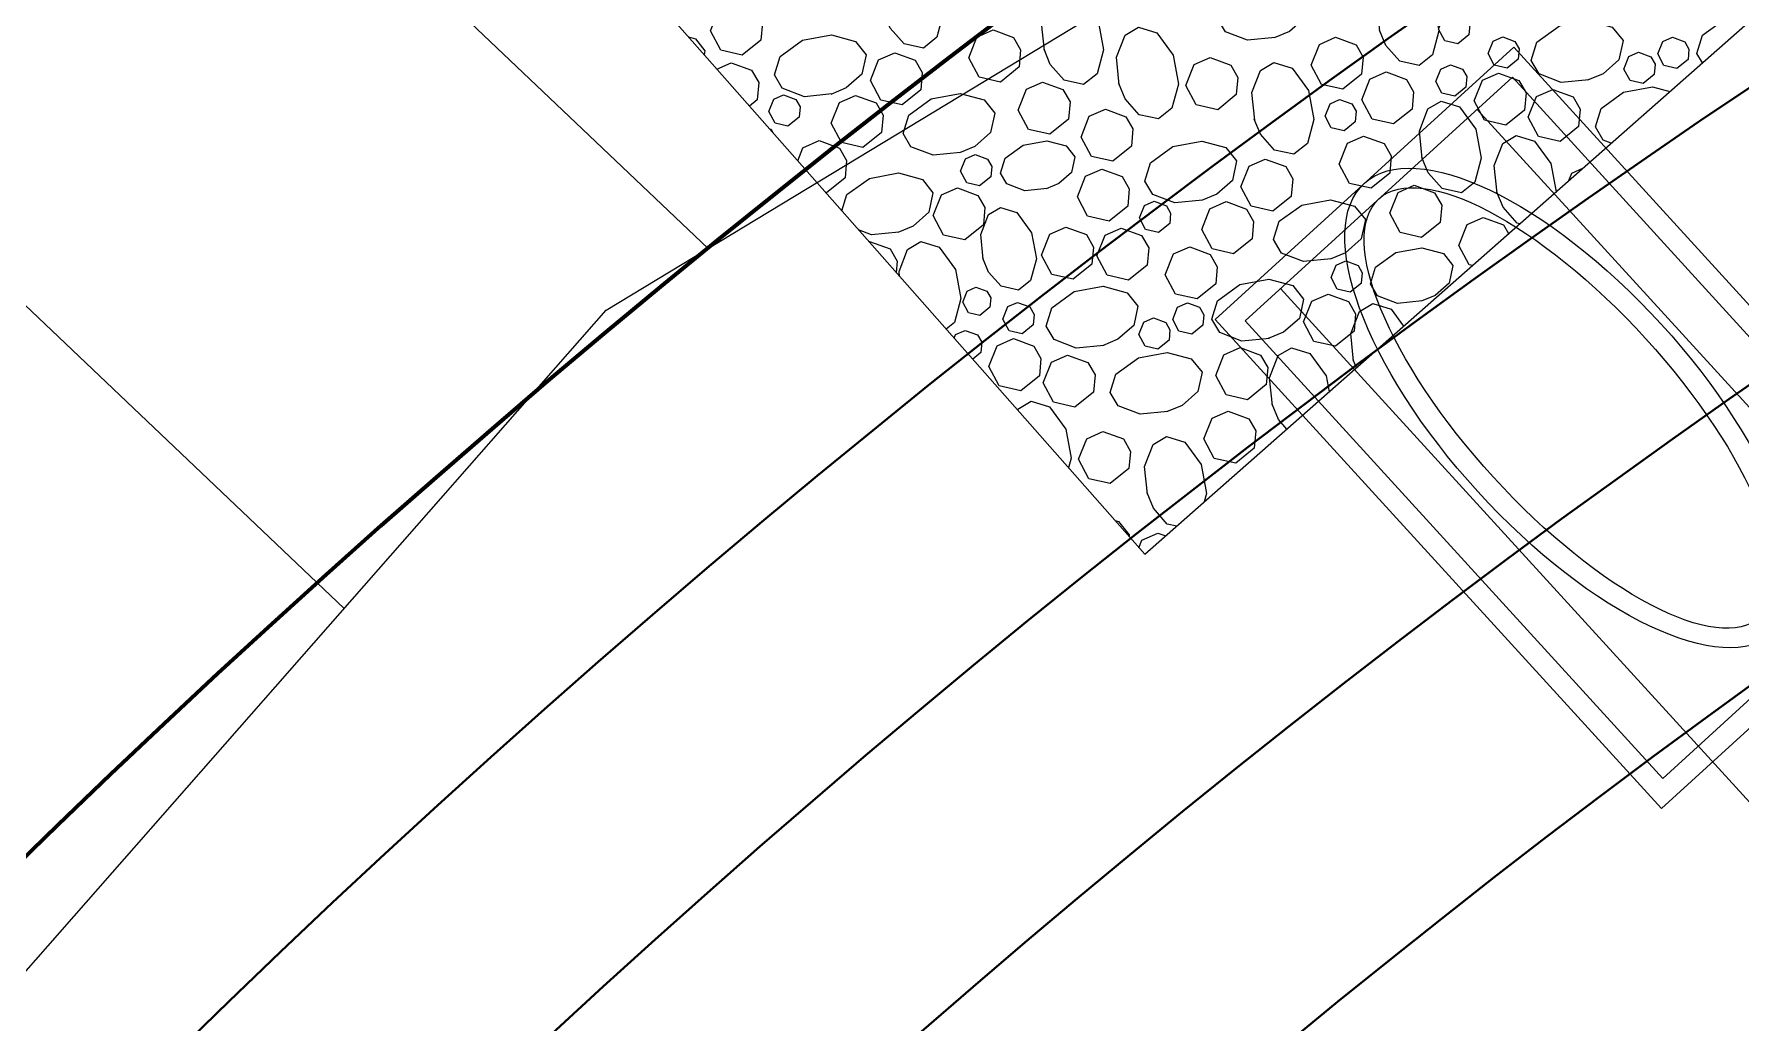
# Model space of a CAD drawing. Header units: inches. Extents: x -5337 to 1057, y 15227 to 19227.
# Drawn here: x -2907.8 to -2886.96, y 16112.29 to 16124.37 of the extents above; entities that cross this region are included whole.
import ezdxf

# ---------------------------------------------------------------- set-up
doc = ezdxf.new("R2010")
doc.units = ezdxf.units.IN
doc.header["$LTSCALE"] = 150
doc.header["$MEASUREMENT"] = 0
for name, color, linetype in [('COMT-MIN', 84, 'Continuous'), ('CONT-MJR', 84, 'Continuous'), ('PAVING', 7, 'Continuous'), ('STORM', 7, 'Continuous'), ('STORM INLET', 7, 'Continuous')]:
    doc.layers.add(name, color=color, linetype=linetype)

msp = doc.modelspace()

# ---------------------------------------------------------------- linework, layer by layer
at = {"color": 5}
for p, q in [((-3007.952, 16224.811), (-2899.57, 16121.752)), ((-3015.519, 16223.382), (-2904.014, 16117.353)), ((-2900.815, 16120.997), (-2868.144, 16140.811)), ((-2926.453, 16091.792), (-2900.815, 16120.997))]:
    msp.add_line(p, q, dxfattribs=at)
at = {"layer": 'COMT-MIN', "color": 5, "linetype": 'Continuous', "lineweight": 40, "extrusion": (0, 0, -1)}
for radius in [122, 119, 116, 113, 105, 103, 100, 97]:
    msp.add_arc((2820.603, 16024.86), radius, 14.50002, 67.54112, dxfattribs=at)
at = {"layer": 'CONT-MJR', "color": 5, "linetype": 'Continuous', "lineweight": 70, "extrusion": (0, 0, -1)}
for radius in [125, 107]:
    msp.add_arc((2820.603, 16024.86), radius, 14.50002, 67.54112, dxfattribs=at)
at = {"layer": 'PAVING', "color": 1, "flags": 128}
msp.add_lwpolyline([(-2894.237, 16118.014), (-2886.736, 16124.627), (-2899.961, 16139.63), (-2907.462, 16133.017)], close=True, dxfattribs=at)
for points in [[(-2897.42, 16124.617), (-2897.454, 16124.954), (-2897.35, 16125.224), (-2897.186, 16125.321), (-2896.962, 16125.252), (-2896.764, 16124.978), (-2896.698, 16124.624), (-2896.776, 16124.331), (-2896.94, 16124.2), (-2897.177, 16124.252), (-2897.347, 16124.444), (-2897.425, 16124.632)], [(-2892.643, 16124.328), (-2892.98, 16124.295), (-2893.251, 16124.399), (-2893.347, 16124.562), (-2893.278, 16124.786), (-2893.004, 16124.984), (-2892.65, 16125.05), (-2892.357, 16124.972), (-2892.226, 16124.808), (-2892.277, 16124.571), (-2892.47, 16124.402), (-2892.658, 16124.324)], [(-2891.367, 16124.404), (-2891.4, 16124.74), (-2891.296, 16125.011), (-2891.133, 16125.107), (-2890.909, 16125.038), (-2890.71, 16124.764), (-2890.644, 16124.411), (-2890.723, 16124.117), (-2890.887, 16123.987), (-2891.123, 16124.038), (-2891.293, 16124.231), (-2891.371, 16124.418)], [(-2895.463, 16124.172), (-2895.496, 16124.509), (-2895.393, 16124.78), (-2895.229, 16124.875), (-2895.005, 16124.807), (-2894.807, 16124.533), (-2894.741, 16124.179), (-2894.819, 16123.886), (-2894.983, 16123.755), (-2895.22, 16123.806), (-2895.39, 16123.999), (-2895.467, 16124.187)], [(-2898.925, 16124.298), (-2899.153, 16124.114), (-2899.415, 16124.174), (-2899.541, 16124.411), (-2899.44, 16124.664), (-2899.243, 16124.751), (-2898.993, 16124.66), (-2898.907, 16124.509), (-2898.925, 16124.298)], [(-2890.278, 16124.362), (-2890.414, 16124.252), (-2890.572, 16124.287), (-2890.647, 16124.43), (-2890.587, 16124.582), (-2890.469, 16124.634), (-2890.319, 16124.578), (-2890.267, 16124.488), (-2890.278, 16124.362)], [(-2887.425, 16124.019), (-2887.492, 16124.133), (-2887.423, 16124.357), (-2887.149, 16124.555), (-2886.796, 16124.621), (-2886.754, 16124.61)], [(-2895.771, 16123.969), (-2895.999, 16123.785), (-2896.26, 16123.844), (-2896.387, 16124.082), (-2896.286, 16124.335), (-2896.089, 16124.422), (-2895.839, 16124.33), (-2895.753, 16124.179), (-2895.771, 16123.969)], [(-2894.548, 16123.751), (-2894.581, 16124.087), (-2894.477, 16124.358), (-2894.314, 16124.454), (-2894.09, 16124.385), (-2893.891, 16124.112), (-2893.825, 16123.758), (-2893.904, 16123.465), (-2894.068, 16123.334), (-2894.304, 16123.385), (-2894.474, 16123.578), (-2894.552, 16123.765)], [(-2888.812, 16123.813), (-2889.149, 16123.78), (-2889.42, 16123.884), (-2889.516, 16124.047), (-2889.447, 16124.271), (-2889.173, 16124.47), (-2888.819, 16124.536), (-2888.526, 16124.457), (-2888.395, 16124.293), (-2888.446, 16124.056), (-2888.639, 16123.887), (-2888.827, 16123.809)], [(-2899.81, 16124.337), (-2899.725, 16124.314), (-2899.608, 16124.166), (-2899.618, 16124.118)], [(-2898.057, 16123.639), (-2898.393, 16123.605), (-2898.664, 16123.709), (-2898.76, 16123.872), (-2898.691, 16124.097), (-2898.418, 16124.295), (-2898.064, 16124.361), (-2897.771, 16124.282), (-2897.64, 16124.119), (-2897.691, 16123.882), (-2897.884, 16123.712), (-2898.071, 16123.634)], [(-2891.588, 16123.879), (-2891.816, 16123.696), (-2892.078, 16123.755), (-2892.204, 16123.992), (-2892.103, 16124.245), (-2891.906, 16124.332), (-2891.656, 16124.241), (-2891.57, 16124.09), (-2891.588, 16123.879)], [(-2889.674, 16124.065), (-2889.811, 16123.955), (-2889.968, 16123.991), (-2890.043, 16124.133), (-2889.983, 16124.285), (-2889.864, 16124.338), (-2889.715, 16124.282), (-2889.663, 16124.192), (-2889.674, 16124.065)], [(-2887.601, 16124.061), (-2887.738, 16123.951), (-2887.895, 16123.987), (-2887.97, 16124.129), (-2887.91, 16124.281), (-2887.792, 16124.333), (-2887.642, 16124.278), (-2887.59, 16124.188), (-2887.601, 16124.061)], [(-2899.463, 16123.942), (-2899.288, 16124.02), (-2899.039, 16123.928), (-2898.952, 16123.778), (-2898.971, 16123.567)], [(-2896.972, 16123.689), (-2897.2, 16123.506), (-2897.462, 16123.565), (-2897.588, 16123.802), (-2897.487, 16124.055), (-2897.29, 16124.142), (-2897.041, 16124.051), (-2896.954, 16123.9), (-2896.973, 16123.689)], [(-2893.119, 16123.631), (-2893.346, 16123.447), (-2893.609, 16123.507), (-2893.735, 16123.744), (-2893.634, 16123.997), (-2893.437, 16124.084), (-2893.187, 16123.992), (-2893.101, 16123.842), (-2893.119, 16123.631)], [(-2892.894, 16123.319), (-2892.928, 16123.655), (-2892.824, 16123.926), (-2892.66, 16124.022), (-2892.437, 16123.953), (-2892.238, 16123.68), (-2892.172, 16123.326), (-2892.25, 16123.033), (-2892.414, 16122.902), (-2892.651, 16122.953), (-2892.821, 16123.146), (-2892.899, 16123.333)], [(-2890.313, 16123.724), (-2890.449, 16123.614), (-2890.607, 16123.65), (-2890.682, 16123.792), (-2890.622, 16123.944), (-2890.504, 16123.996), (-2890.354, 16123.941), (-2890.302, 16123.851), (-2890.313, 16123.724)], [(-2888.015, 16123.876), (-2888.151, 16123.766), (-2888.308, 16123.802), (-2888.384, 16123.944), (-2888.324, 16124.096), (-2888.205, 16124.148), (-2888.055, 16124.093), (-2888.004, 16124.003), (-2888.015, 16123.876)], [(-2895.167, 16123.33), (-2895.395, 16123.147), (-2895.657, 16123.206), (-2895.783, 16123.443), (-2895.682, 16123.696), (-2895.485, 16123.783), (-2895.236, 16123.692), (-2895.149, 16123.541), (-2895.167, 16123.33)], [(-2890.971, 16123.455), (-2891.198, 16123.272), (-2891.46, 16123.331), (-2891.586, 16123.568), (-2891.486, 16123.821), (-2891.288, 16123.908), (-2891.039, 16123.817), (-2890.953, 16123.666), (-2890.971, 16123.455)], [(-2889.598, 16123.442), (-2889.826, 16123.259), (-2890.088, 16123.318), (-2890.214, 16123.555), (-2890.113, 16123.809), (-2889.916, 16123.895), (-2889.667, 16123.804), (-2889.58, 16123.653), (-2889.598, 16123.442)], [(-2898.971, 16123.567), (-2899.065, 16123.49)], [(-2898.458, 16123.355), (-2898.595, 16123.245), (-2898.752, 16123.281), (-2898.828, 16123.423), (-2898.767, 16123.575), (-2898.649, 16123.627), (-2898.499, 16123.572), (-2898.447, 16123.482), (-2898.458, 16123.355)], [(-2897.451, 16123.168), (-2897.678, 16122.985), (-2897.94, 16123.044), (-2898.067, 16123.282), (-2897.966, 16123.535), (-2897.768, 16123.621), (-2897.519, 16123.53), (-2897.432, 16123.38), (-2897.451, 16123.168)], [(-2896.485, 16122.923), (-2896.822, 16122.89), (-2897.093, 16122.994), (-2897.188, 16123.157), (-2897.12, 16123.381), (-2896.846, 16123.58), (-2896.492, 16123.646), (-2896.199, 16123.567), (-2896.068, 16123.403), (-2896.119, 16123.167), (-2896.312, 16122.997), (-2896.5, 16122.919)], [(-2891.665, 16123.3), (-2891.801, 16123.19), (-2891.959, 16123.226), (-2892.034, 16123.368), (-2891.974, 16123.52), (-2891.856, 16123.572), (-2891.706, 16123.517), (-2891.654, 16123.427), (-2891.665, 16123.3)], [(-2888.937, 16123.242), (-2889.164, 16123.058), (-2889.426, 16123.118), (-2889.552, 16123.355), (-2889.452, 16123.608), (-2889.254, 16123.695), (-2889.005, 16123.603), (-2888.918, 16123.453), (-2888.937, 16123.242)], [(-2888.539, 16123.037), (-2888.637, 16123.075), (-2888.733, 16123.238), (-2888.664, 16123.462), (-2888.39, 16123.661), (-2888.036, 16123.727), (-2887.822, 16123.669)], [(-2894.399, 16123), (-2894.627, 16122.816), (-2894.889, 16122.875), (-2895.015, 16123.113), (-2894.914, 16123.366), (-2894.717, 16123.453), (-2894.467, 16123.361), (-2894.381, 16123.211), (-2894.399, 16123)], [(-2890.849, 16122.849), (-2890.882, 16123.185), (-2890.779, 16123.456), (-2890.615, 16123.552), (-2890.391, 16123.483), (-2890.193, 16123.209), (-2890.127, 16122.856), (-2890.206, 16122.562), (-2890.369, 16122.431), (-2890.606, 16122.483), (-2890.776, 16122.675), (-2890.854, 16122.863)], [(-2898.821, 16123.214), (-2898.801, 16123.207), (-2898.774, 16123.161)], [(-2898.475, 16122.822), (-2898.411, 16122.982), (-2898.214, 16123.069), (-2897.964, 16122.977), (-2897.878, 16122.827), (-2897.896, 16122.616)], [(-2895.428, 16122.483), (-2895.701, 16122.456), (-2895.92, 16122.54), (-2895.998, 16122.672), (-2895.942, 16122.854), (-2895.72, 16123.015), (-2895.434, 16123.068), (-2895.196, 16123.004), (-2895.091, 16122.872), (-2895.132, 16122.68), (-2895.288, 16122.543), (-2895.44, 16122.479)], [(-2893.531, 16122.34), (-2893.868, 16122.307), (-2894.138, 16122.411), (-2894.234, 16122.574), (-2894.165, 16122.798), (-2893.892, 16122.996), (-2893.538, 16123.062), (-2893.245, 16122.984), (-2893.114, 16122.82), (-2893.165, 16122.583), (-2893.358, 16122.414), (-2893.545, 16122.336)], [(-2891.245, 16122.67), (-2891.472, 16122.487), (-2891.734, 16122.546), (-2891.861, 16122.783), (-2891.76, 16123.036), (-2891.563, 16123.123), (-2891.313, 16123.032), (-2891.227, 16122.881), (-2891.245, 16122.67)], [(-2889.934, 16122.427), (-2889.967, 16122.764), (-2889.863, 16123.035), (-2889.7, 16123.131), (-2889.476, 16123.062), (-2889.277, 16122.788), (-2889.213, 16122.443)], [(-2896.117, 16122.626), (-2896.254, 16122.516), (-2896.411, 16122.552), (-2896.487, 16122.694), (-2896.426, 16122.846), (-2896.308, 16122.898), (-2896.158, 16122.843), (-2896.106, 16122.753), (-2896.117, 16122.626)], [(-2892.446, 16122.391), (-2892.674, 16122.207), (-2892.936, 16122.266), (-2893.062, 16122.504), (-2892.961, 16122.757), (-2892.764, 16122.844), (-2892.515, 16122.752), (-2892.428, 16122.602), (-2892.447, 16122.391)], [(-2889.057, 16122.58), (-2889.02, 16122.673), (-2888.884, 16122.733)], [(-2897.896, 16122.616), (-2898.124, 16122.432), (-2898.134, 16122.434)], [(-2897.935, 16122.209), (-2897.874, 16122.41), (-2897.6, 16122.608), (-2897.246, 16122.674), (-2896.953, 16122.595), (-2896.823, 16122.432), (-2896.874, 16122.195), (-2897.066, 16122.025), (-2897.254, 16121.947)], [(-2894.445, 16122.268), (-2894.672, 16122.085), (-2894.934, 16122.144), (-2895.06, 16122.381), (-2894.959, 16122.634), (-2894.762, 16122.721), (-2894.513, 16122.63), (-2894.426, 16122.479), (-2894.445, 16122.268)], [(-2890.628, 16122.07), (-2890.856, 16121.887), (-2891.118, 16121.946), (-2891.244, 16122.183), (-2891.143, 16122.436), (-2890.945, 16122.523), (-2890.696, 16122.432), (-2890.61, 16122.281), (-2890.628, 16122.07)], [(-2896.206, 16122.039), (-2896.434, 16121.855), (-2896.696, 16121.914), (-2896.822, 16122.152), (-2896.721, 16122.405), (-2896.524, 16122.492), (-2896.274, 16122.4), (-2896.188, 16122.25), (-2896.206, 16122.039)], [(-2893.932, 16122.057), (-2894.069, 16121.947), (-2894.226, 16121.982), (-2894.302, 16122.125), (-2894.241, 16122.276), (-2894.123, 16122.329), (-2893.973, 16122.274), (-2893.921, 16122.183), (-2893.932, 16122.057)], [(-2892.925, 16121.87), (-2893.152, 16121.686), (-2893.414, 16121.746), (-2893.54, 16121.983), (-2893.44, 16122.236), (-2893.243, 16122.323), (-2892.993, 16122.231), (-2892.907, 16122.081), (-2892.925, 16121.87)], [(-2891.959, 16121.625), (-2892.296, 16121.592), (-2892.567, 16121.695), (-2892.663, 16121.859), (-2892.594, 16122.083), (-2892.32, 16122.281), (-2891.966, 16122.347), (-2891.673, 16122.269), (-2891.542, 16122.105), (-2891.593, 16121.868), (-2891.786, 16121.698), (-2891.974, 16121.621)], [(-2889.655, 16122.053), (-2889.69, 16122.061), (-2889.86, 16122.254), (-2889.938, 16122.441)], [(-2896.21, 16121.619), (-2896.24, 16121.921), (-2896.147, 16122.165), (-2896, 16122.252), (-2895.798, 16122.19), (-2895.619, 16121.943), (-2895.56, 16121.625), (-2895.631, 16121.361), (-2895.778, 16121.243), (-2895.991, 16121.289), (-2896.144, 16121.463), (-2896.214, 16121.631)], [(-2890.234, 16121.543), (-2890.275, 16121.552), (-2890.401, 16121.789), (-2890.3, 16122.042), (-2890.103, 16122.129), (-2889.853, 16122.038), (-2889.793, 16121.932)], [(-2897.239, 16121.951), (-2897.576, 16121.918), (-2897.731, 16121.978)], [(-2894.881, 16121.558), (-2895.109, 16121.375), (-2895.371, 16121.434), (-2895.497, 16121.671), (-2895.396, 16121.924), (-2895.199, 16122.011), (-2894.949, 16121.92), (-2894.863, 16121.769), (-2894.881, 16121.558)], [(-2894.206, 16121.547), (-2894.434, 16121.363), (-2894.696, 16121.423), (-2894.822, 16121.66), (-2894.721, 16121.913), (-2894.524, 16122), (-2894.275, 16121.908), (-2894.188, 16121.758), (-2894.207, 16121.547)], [(-2897.605, 16121.835), (-2897.597, 16121.838), (-2897.348, 16121.746), (-2897.262, 16121.596), (-2897.273, 16121.459)], [(-2897.231, 16121.41), (-2897.237, 16121.469), (-2897.133, 16121.74), (-2896.97, 16121.836), (-2896.746, 16121.767), (-2896.547, 16121.494), (-2896.481, 16121.14), (-2896.56, 16120.847), (-2896.662, 16120.765)], [(-2893.37, 16121.317), (-2893.598, 16121.134), (-2893.86, 16121.193), (-2893.986, 16121.43), (-2893.885, 16121.684), (-2893.688, 16121.77), (-2893.438, 16121.679), (-2893.352, 16121.528), (-2893.37, 16121.317)], [(-2890.847, 16121.11), (-2891.15, 16121.08), (-2891.393, 16121.174), (-2891.48, 16121.32), (-2891.418, 16121.522), (-2891.172, 16121.701), (-2890.853, 16121.76), (-2890.589, 16121.689), (-2890.472, 16121.542), (-2890.518, 16121.329), (-2890.691, 16121.176), (-2890.86, 16121.106)], [(-2891.591, 16121.328), (-2891.728, 16121.218), (-2891.885, 16121.253), (-2891.961, 16121.396), (-2891.9, 16121.547), (-2891.782, 16121.6), (-2891.632, 16121.545), (-2891.58, 16121.454), (-2891.592, 16121.328)], [(-2896.127, 16121.033), (-2896.249, 16120.934), (-2896.391, 16120.966), (-2896.459, 16121.095), (-2896.405, 16121.231), (-2896.298, 16121.278), (-2896.164, 16121.229), (-2896.117, 16121.148), (-2896.127, 16121.033)], [(-2894.737, 16120.567), (-2895.074, 16120.534), (-2895.344, 16120.638), (-2895.44, 16120.801), (-2895.372, 16121.025), (-2895.098, 16121.224), (-2894.744, 16121.29), (-2894.451, 16121.211), (-2894.32, 16121.048), (-2894.371, 16120.811), (-2894.564, 16120.641), (-2894.751, 16120.563)], [(-2892.713, 16120.653), (-2893.05, 16120.62), (-2893.321, 16120.724), (-2893.417, 16120.887), (-2893.348, 16121.111), (-2893.074, 16121.31), (-2892.72, 16121.375), (-2892.427, 16121.297), (-2892.297, 16121.133), (-2892.347, 16120.896), (-2892.54, 16120.727), (-2892.728, 16120.649)], [(-2895.599, 16120.82), (-2895.735, 16120.71), (-2895.893, 16120.745), (-2895.968, 16120.888), (-2895.908, 16121.04), (-2895.789, 16121.092), (-2895.64, 16121.037), (-2895.588, 16120.946), (-2895.599, 16120.82)], [(-2893.526, 16120.815), (-2893.662, 16120.705), (-2893.82, 16120.741), (-2893.895, 16120.883), (-2893.835, 16121.035), (-2893.716, 16121.087), (-2893.567, 16121.032), (-2893.515, 16120.942), (-2893.526, 16120.815)], [(-2891.68, 16120.74), (-2891.908, 16120.557), (-2892.17, 16120.616), (-2892.296, 16120.853), (-2892.195, 16121.106), (-2891.998, 16121.193), (-2891.748, 16121.102), (-2891.662, 16120.951), (-2891.68, 16120.74)], [(-2891.686, 16120.375), (-2891.719, 16120.712), (-2891.615, 16120.982), (-2891.452, 16121.078), (-2891.228, 16121.009), (-2891.076, 16120.801)], [(-2893.94, 16120.631), (-2894.076, 16120.521), (-2894.233, 16120.556), (-2894.309, 16120.698), (-2894.248, 16120.85), (-2894.13, 16120.902), (-2893.98, 16120.848), (-2893.929, 16120.757), (-2893.94, 16120.631)], [(-2896.564, 16120.654), (-2896.547, 16120.698), (-2896.428, 16120.75), (-2896.279, 16120.695), (-2896.227, 16120.605), (-2896.238, 16120.478)], [(-2895.523, 16120.196), (-2895.751, 16120.013), (-2896.013, 16120.072), (-2896.139, 16120.31), (-2896.038, 16120.563), (-2895.841, 16120.65), (-2895.591, 16120.558), (-2895.505, 16120.407), (-2895.523, 16120.196)], [(-2896.238, 16120.478), (-2896.338, 16120.398)], [(-2894.862, 16119.996), (-2895.089, 16119.812), (-2895.351, 16119.872), (-2895.477, 16120.109), (-2895.376, 16120.362), (-2895.179, 16120.449), (-2894.93, 16120.357), (-2894.843, 16120.207), (-2894.862, 16119.996)], [(-2893.954, 16119.759), (-2894.291, 16119.725), (-2894.562, 16119.829), (-2894.658, 16119.992), (-2894.589, 16120.217), (-2894.315, 16120.415), (-2893.961, 16120.481), (-2893.668, 16120.402), (-2893.537, 16120.239), (-2893.588, 16120.002), (-2893.781, 16119.832), (-2893.969, 16119.754)], [(-2892.754, 16120.087), (-2892.981, 16119.903), (-2893.243, 16119.962), (-2893.369, 16120.2), (-2893.269, 16120.453), (-2893.071, 16120.539), (-2892.822, 16120.448), (-2892.735, 16120.297), (-2892.754, 16120.086)], [(-2892.678, 16119.834), (-2892.711, 16120.171), (-2892.607, 16120.442), (-2892.444, 16120.538), (-2892.22, 16120.469), (-2892.021, 16120.195), (-2891.985, 16120)], [(-2895.792, 16119.778), (-2895.788, 16119.789), (-2895.625, 16119.885), (-2895.4, 16119.816), (-2895.202, 16119.542), (-2895.136, 16119.188), (-2895.168, 16119.07)], [(-2892.501, 16119.545), (-2892.604, 16119.661), (-2892.682, 16119.849)], [(-2892.899, 16119.31), (-2893.126, 16119.127), (-2893.388, 16119.186), (-2893.515, 16119.423), (-2893.414, 16119.676), (-2893.216, 16119.763), (-2892.967, 16119.671), (-2892.881, 16119.521), (-2892.899, 16119.31)], [(-2894.43, 16119.061), (-2894.657, 16118.878), (-2894.92, 16118.937), (-2895.046, 16119.175), (-2894.945, 16119.427), (-2894.747, 16119.514), (-2894.498, 16119.423), (-2894.411, 16119.272), (-2894.43, 16119.061)], [(-2894.205, 16118.75), (-2894.239, 16119.086), (-2894.135, 16119.357), (-2893.971, 16119.453), (-2893.747, 16119.384), (-2893.549, 16119.11), (-2893.483, 16118.756), (-2893.51, 16118.655)], [(-2893.846, 16118.359), (-2893.962, 16118.384), (-2894.131, 16118.577), (-2894.209, 16118.764)], [(-2894.601, 16118.427), (-2894.556, 16118.414), (-2894.425, 16118.251), (-2894.429, 16118.231)], [(-2894.309, 16118.095), (-2894.272, 16118.188), (-2894.075, 16118.274), (-2893.981, 16118.24)]]:
    msp.add_lwpolyline(points, dxfattribs=at)
at = {"layer": 'PAVING', "flags": 128}
msp.add_lwpolyline([(-2891.651, 16120.294), (-2891.69, 16120.389)], dxfattribs=at)
at = {"layer": 'STORM', "color": 5}
for p, q in [((-2890.177, 16123.451), (-2842.284, 16070.948)), ((-2892.578, 16121.261), (-2860.06, 16085.612))]:
    msp.add_line(p, q, dxfattribs=at)
at = {"layer": 'STORM INLET', "color": 5}
for p, q in [((-2889.73, 16124.21), (-2893.376, 16120.884)), ((-2884.28, 16118.236), (-2889.73, 16124.21)), ((-2889.747, 16123.844), (-2893.009, 16120.867)), ((-2884.648, 16118.252), (-2889.747, 16123.844)), ((-2893.376, 16120.884), (-2887.926, 16114.91)), ((-2893.009, 16120.867), (-2887.91, 16115.276)), ((-2887.926, 16114.91), (-2884.28, 16118.236)), ((-2887.91, 16115.276), (-2884.648, 16118.252))]:
    msp.add_line(p, q, dxfattribs=at)
for major_axis, ratio in [((-2.505, 2.746), 0.408128), ((-2.33, 2.554), 0.36366)]:
    msp.add_ellipse((-2889.048, 16119.802), major_axis=major_axis, ratio=ratio, dxfattribs=at)

doc.saveas('drawing.dxf')
